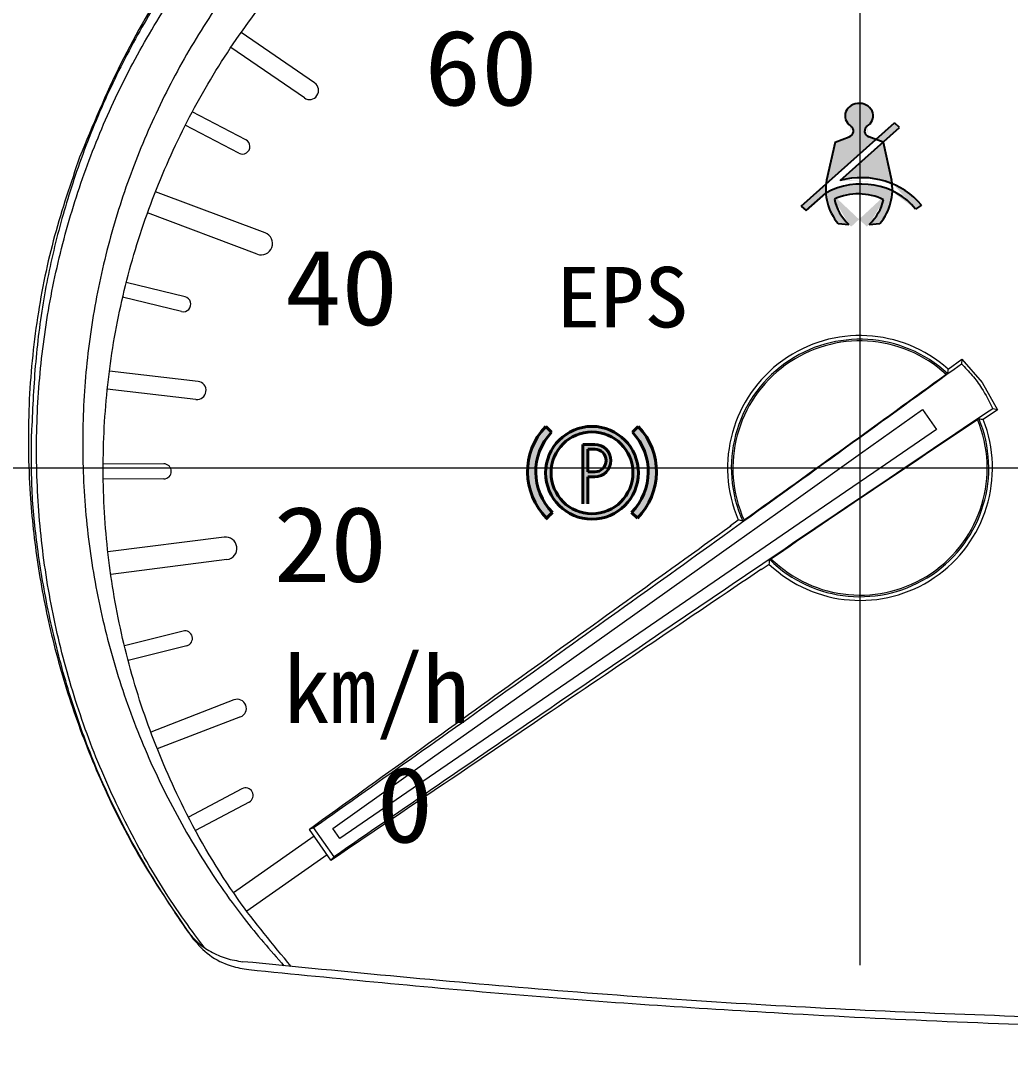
# Model space of a CAD drawing. Extents: x -871 to 2543, y 496 to 1402.
# Drawn here: x -712.9 to -647.6, y 856.4 to 924.8 of the extents above; entities that cross this region are included whole.
import ezdxf

# ---------------------------------------------------------------- set-up
doc = ezdxf.new("R2010")
doc.units = 0
doc.linetypes.add('1', pattern=[4, 4])
doc.layers.get('0').update_dxf_attribs({"linetype": 'CONTINUOUS', "lineweight": 40})
doc.layers.get('DEFPOINTS').update_dxf_attribs({"linetype": 'CONTINUOUS'})
doc.layers.add('1轮廓实线层', color=7, linetype='CONTINUOUS', lineweight=40)
doc.layers.add('5剖面线层', color=2, linetype='CONTINUOUS', lineweight=20)
doc.layers.add('1轮廓层', color=7, linetype='CONTINUOUS')
doc.layers.add('7', color=7, linetype='CONTINUOUS')
doc.styles.add('10', font='simhei.ttf', dxfattribs={"width": 1.4})
doc.styles.add('PC_TEXTSTYLE', font='txt.shx', dxfattribs={"width": 0.8, "bigfont": 'hzfs.shx'})
doc.styles.add('STYLE3', font='simhei.ttf', dxfattribs={"width": 0.8, "height": 4})
doc.styles.add('样式 2', font='DotumChe.ttf', dxfattribs={"height": 5})
doc.dimstyles.new('副本 (2) (2)TH_GBDIM', dxfattribs={"dimtxt": 3.5, "dimasz": 2.5, "dimexe": 2, "dimexo": 0, "dimgap": 1.5, "dimtad": 1, "dimtoh": 1, "dimdec": 1, "dimdsep": 46, "dimtxsty": 'PC_TEXTSTYLE', "dimcen": 2.5, "dimazin": 2, "dimtfac": 0.714286, "dimtdec": 1, "dimtmove": 0, "dimatfit": 3, "dimfxl": 1, "dimtolj": 1, "dimtzin": 0, "dimarcsym": 0})

# ---------------------------------------------------------------- blocks, each defined once
blk = doc.blocks.new('*D6')
at = {"layer": '7', "color": 0, "lineweight": -2, "ltscale": 10, "transparency": 16777216}
for p, q in [((-736.0424831772239, 884.0431467354342), (-736.0424831772239, 809.0982892849106)), ((-409.9582568073661, 884.0431467354342), (-409.9582568073661, 809.0982892849106)), ((-412.4582568073661, 811.0982892849106), (-733.5424831772239, 811.0982892849106))]:
    blk.add_line(p, q, dxfattribs=at)
at = {"layer": '7', "color": 0, "ltscale": 10, "transparency": 16777216}
for points in [[(-733.5424831772239, 811.5149559515772), (-733.5424831772239, 810.681622618244), (-736.0424831772239, 811.0982892849106)], [(-412.4582568073661, 811.5149559515772), (-412.4582568073661, 810.681622618244), (-409.9582568073661, 811.0982892849106)]]:
    blk.add_solid(points, dxfattribs=at)
at = {"layer": 'DEFPOINTS', "color": 0, "ltscale": 10, "transparency": 16777216}
for p in [(-736.0424831772239, 884.0431467354342), (-409.9582568073661, 884.0431467354342), (-736.0424831772239, 811.0982892849106)]:
    blk.add_point(p, dxfattribs=at)
at = {"layer": '7', "color": 0, "ltscale": 10, "transparency": 16777216, "insert": (-573.000369992295, 814.3482892849106), "char_height": 3.5, "attachment_point": 5, "style": 'PC_TEXTSTYLE'}
blk.add_mtext('\\A1;326.1', dxfattribs=at)
blk = doc.blocks.new('*D7')
at = {"layer": '7', "color": 0, "lineweight": -2, "ltscale": 10, "transparency": 16777216}
for p, q in [((-729.6545490885169, 915.8521153688475), (-729.6545490885169, 1025.010144483361)), ((-416.3461908960728, 915.8521153688475), (-416.3461908960728, 1025.010144483361)), ((-727.1545490885169, 1023.010144483361), (-418.8461908960728, 1023.010144483361))]:
    blk.add_line(p, q, dxfattribs=at)
at = {"layer": '7', "color": 0, "ltscale": 10, "transparency": 16777216}
for points in [[(-727.1545490885169, 1023.426811150027), (-727.1545490885169, 1022.593477816694), (-729.6545490885169, 1023.010144483361)], [(-418.8461908960728, 1023.426811150027), (-418.8461908960728, 1022.593477816694), (-416.3461908960728, 1023.010144483361)]]:
    blk.add_solid(points, dxfattribs=at)
at = {"layer": 'DEFPOINTS', "color": 0, "ltscale": 10, "transparency": 16777216}
for p in [(-416.3461908960728, 1023.010144483361), (-729.6545490885169, 915.8521153688475), (-416.3461908960728, 915.8521153688475)]:
    blk.add_point(p, dxfattribs=at)
at = {"layer": '7', "color": 0, "ltscale": 10, "transparency": 16777216, "insert": (-573.0003699922948, 1026.260144483361), "char_height": 3.5, "attachment_point": 5, "style": 'PC_TEXTSTYLE'}
blk.add_mtext('\\A1;313.3', dxfattribs=at)
blk = doc.blocks.new('*D20')
at = {"layer": '7', "color": 0, "lineweight": -2, "ltscale": 10, "transparency": 16777216}
for p, q in [((-654.1302114987759, 973.4412663340613), (-780.039240029982, 973.4412663340614)), ((-778.039240029982, 970.9412663340614), (-778.039240029982, 897.7436909067154)), ((-718.04101890537, 895.2436909067153), (-780.039240029982, 895.2436909067154))]:
    blk.add_line(p, q, dxfattribs=at)
at = {"layer": '7', "color": 0, "ltscale": 10, "transparency": 16777216}
for points in [[(-778.4559066966486, 970.9412663340614), (-777.6225733633154, 970.9412663340614), (-778.039240029982, 973.4412663340614)], [(-778.4559066966486, 897.7436909067154), (-777.6225733633154, 897.7436909067154), (-778.039240029982, 895.2436909067154)]]:
    blk.add_solid(points, dxfattribs=at)
at = {"layer": 'DEFPOINTS', "color": 0, "ltscale": 10, "transparency": 16777216}
for p in [(-654.1302114987759, 973.4412663340613), (-778.039240029982, 895.2436909067154), (-718.04101890537, 895.2436909067153)]:
    blk.add_point(p, dxfattribs=at)
at = {"layer": '7', "color": 0, "ltscale": 10, "transparency": 16777216, "insert": (-781.2892400299821, 934.3424786203882), "char_height": 3.5, "attachment_point": 5, "rotation": 90, "style": 'PC_TEXTSTYLE'}
blk.add_mtext('\\A1;78.2', dxfattribs=at)

msp = doc.modelspace()

# ---------------------------------------------------------------- hatches: boundary and pattern name
at = {"layer": '1轮廓实线层'}
h = msp.add_hatch(color=1, dxfattribs=at)
edge = h.paths.add_edge_path()
edge.add_line((-677.8838184440222, 897.6021034220428), (-678.2667691864217, 897.9850541644421))
edge.add_arc((-675.1128868364578, 894.9888562904903), 4.350192590826866, 136.4687086491134, 224.7198556000363)
edge.add_line((-678.2039408599046, 891.9278824909593), (-677.8211285872121, 892.3106947636518))
edge.add_arc((-675.1128868364578, 894.9888562904903), 3.808821674004546, 136.6775210682075, 224.680036589828, ccw=False)
h = msp.add_hatch(color=1, dxfattribs=at)
edge = h.paths.add_edge_path()
edge.add_arc((-675.2067691864215, 894.9250541644426), 3.065048314871552, 0, 360)
edge = h.paths.add_edge_path(flags=16)
edge.add_arc((-675.2067691864215, 894.9250541644426), 2.7044543954749, 0, 360)
h = msp.add_hatch(color=1, dxfattribs=at)
edge = h.paths.add_edge_path()
edge.add_line((-672.5297199288209, 897.6021034220428), (-672.1467691864214, 897.9850541644421))
edge.add_arc((-675.300651536385, 894.9888562904903), 4.350192590826866, -44.68731483626431, 43.53129135088659, ccw=False)
edge.add_line((-672.2078595514786, 891.9296385284827), (-672.5906731088442, 892.3124520858476))
edge.add_arc((-675.300651536385, 894.9888562904903), 3.808821674004546, 315.3571295415703, 403.3224789317924)
h = msp.add_hatch(color=1, dxfattribs=at)
edge = h.paths.add_edge_path()
edge.add_arc((-675.0260118963013, 895.7316887009681), 1.070204256222439, 270.0000000000014, 450.0000000000014)
edge.add_line((-675.0260118963013, 896.8018929571906), (-675.804342264463, 896.8018929571906))
edge.add_line((-675.804342264463, 896.8018929571906), (-675.804342264463, 892.8778106843749))
edge.add_line((-675.804342264463, 892.8778106843749), (-675.4800379443957, 892.8778106843749))
edge.add_line((-675.4800379443957, 892.8778106843749), (-675.4800379443957, 894.6614844447456))
edge.add_line((-675.4800379443957, 894.6614844447456), (-675.0260118963013, 894.6614844447456))
edge = h.paths.add_edge_path(flags=16)
edge.add_line((-675.0260118963013, 896.4775886371226), (-675.4800379443957, 896.4775886371226))
edge.add_line((-675.4800379443957, 896.4775886371226), (-675.4800379443957, 894.9857887648125))
edge.add_line((-675.4800379443957, 894.9857887648129), (-675.0260118963013, 894.9857887648129))
edge.add_arc((-675.0260118963013, 895.7316887009681), 0.7458999361550329, 270.000000000002, 450.000000000002)
at = {"layer": '1轮廓层'}
h = msp.add_hatch(color=1, dxfattribs=at)
edge = h.paths.add_edge_path()
edge.add_ellipse((-657.5579018636602, 918.5069610128792), major_axis=(-0.931338226818594, 9.825573107353227e-13), ratio=0.8888888888886781, start_angle=122.0689974536842, end_angle=255.0965832346325)
edge.add_line((-657.318370592656, 919.3069687476288), (-657.7974331346643, 919.3069687476288))
edge.add_ellipse((-657.5579018636593, 918.5069610128792), major_axis=(-0.931338226818534, 5.2015557712864e-13), ratio=0.8888888888886357, start_angle=-75.09658323449148, end_angle=52.80195344800924)
edge.add_ellipse((-658.408556934017, 917.5107156684346), major_axis=(0.4756987019504359, 8.9637416643036e-13), ratio=0.8888888888902183, start_angle=293.4039310502151, end_angle=412.80195344798375, ccw=False)
edge.add_line((-658.2196042451153, 917.1226608051686), (-659.151089223031, 916.7642915397366))
edge.add_line((-659.151089223031, 916.7642915397366), (-659.7133066014387, 914.2641975720514))
edge.add_ellipse((-655.4607509250766, 913.6433054208389), major_axis=(4.309540249004896, 6.652662174298196e-10), ratio=0.8888888890218665, start_angle=170.6721721039432, end_angle=174.675686144191)
edge.add_line((-659.7516972767737, 913.9987682582757), (-656.4530466661702, 916.9463768880964))
edge.add_line((-656.4530466661702, 916.9463768880962), (-656.9112495212696, 917.1226608051686))
edge.add_ellipse((-656.722296832367, 917.5107156684346), major_axis=(0.475698701951567, 2.429696869604734e-13), ratio=0.8888888888882923, start_angle=135.8149892443824, end_angle=246.5960689496026, ccw=False)
edge = h.paths.add_edge_path()
edge.add_ellipse((-659.6701028413074, 913.6433054208339), major_axis=(4.309540248988186, 5.218990662266477e-10), ratio=0.8888888887941534, start_angle=5.783702854934273, end_angle=9.327827880823527)
edge.add_line((-655.4175471649471, 914.2641975720514), (-655.9797645433548, 916.7642915397366))
edge.add_line((-655.9797645433548, 916.7642915397366), (-655.9916332643027, 916.7688577806409))
edge.add_line((-655.9916332643027, 916.7688577806409), (-658.8192255318784, 914.2421775245591))
edge.add_ellipse((-657.4167659527895, 910.1054245659691), major_axis=(-4.860574605974344, 2.264594258784748e-12), ratio=0.888888888888822, start_angle=245.2585876277787, end_angle=286.7704374072983, ccw=False)
edge = h.paths.add_edge_path()
edge.add_ellipse((-659.6701028413074, 913.6433054208394), major_axis=(3.800694680424927, 1.542081406719249e-12), ratio=0.8888888888892853, start_angle=316.8735678628165, end_angle=348.50668542497635, ccw=False)
edge.add_line((-656.8961772851101, 911.3337987876205), (-656.1838794224816, 911.3913473164121))
edge.add_ellipse((-659.6701028413074, 913.6433054208399), major_axis=(-4.309540248995298, 2.891713205989628e-11), ratio=0.8888888888875196, start_angle=143.9939412564923, end_angle=178.5990569553017)
edge.add_ellipse((-657.4167659527895, 910.1054245659691), major_axis=(-4.385931126658715, 6.274423416515382e-13), ratio=0.8888888888890287, start_angle=242.0614536388994, end_angle=302.3185165571419)
edge.add_ellipse((-655.4607509250775, 913.6433054208389), major_axis=(4.309540248994785, 1.212527253717706e-11), ratio=0.8888888888885023, start_angle=183.6401662475272, end_angle=216.0060587436968)
edge.add_line((-658.9469743439033, 911.3913473164123), (-658.2346764812748, 911.3337987876207))
edge.add_ellipse((-655.4607509250775, 913.6433054208399), major_axis=(-3.800694680425276, 5.518650110856242e-12), ratio=0.8888888888896072, start_angle=370.7418611591143, end_angle=403.12643213724243, ccw=False)
edge.add_ellipse((-657.616156056398, 910.280139499888), major_axis=(3.456723645529718, 1.18760661189869e-12), ratio=0.8888888888893157, start_angle=61.10070856729487, end_angle=117.17444030202759, ccw=False)
edge = h.paths.add_edge_path()
edge.add_line((-661.3826097032445, 912.5414173259603), (-661.0508355132035, 912.2480551952008))
edge.add_line((-661.0508355132035, 912.248055195201), (-659.7615965255693, 913.400093532829))
edge.add_ellipse((-655.4607509250775, 913.6433054208389), major_axis=(-4.30954024899543, 2.810184460187597e-11), ratio=0.8888888888863521, start_angle=354.6756861537359, end_angle=363.64016624813723, ccw=False)
edge.add_line((-659.7516972767746, 913.9987682582753), (-661.3826097032445, 912.5414173259603))
edge = h.paths.add_edge_path()
edge.add_ellipse((-659.6701028413074, 913.6433054208376), major_axis=(-4.309540248995151, 3.008169172704522e-11), ratio=0.8888888889102204, start_angle=178.5990569553958, end_angle=185.7837028623718, ccw=False)
edge.add_ellipse((-657.4167659527895, 910.1054245659691), major_axis=(4.38593112665251, 4.593295766831668e-11), ratio=0.8888888888895177, start_angle=395.2296497793878, end_angle=422.0614536383158, ccw=False)
edge.add_line((-653.8341334929185, 912.3543550012939), (-653.4464226313587, 912.5977332340415))
edge.add_ellipse((-657.4167659527895, 910.1054245659695), major_axis=(4.860574605968803, 3.044742470274199e-11), ratio=0.8888888888893484, start_angle=35.2296497796418, end_angle=65.25858762740583)
h.paths.add_polyline_path([(-654.895959964085, 917.747929666825), (-655.2277341541233, 918.0412917975839), (-656.4530466661702, 916.9463768880967), (-655.9916332643018, 916.7688577806409)])

# ---------------------------------------------------------------- linework, layer by layer
at = {"color": 7, "linetype": 'Continuous', "lineweight": 15}
for p, q in [((-651.6863611212771, 901.7827880179354), (-650.7736947392964, 902.4391306497996)), ((-650.7736947392964, 902.4391306497996), (-650.7974870838266, 902.1283098883596)), ((-653.366324288141, 899.1049947109918), (-652.4505173722973, 897.793009062626)), ((-648.4269496415877, 899.0771691912562), (-649.3577100860846, 898.4467492078597)), ((-648.4269496415877, 899.0771691912562), (-648.7269152208655, 899.1619960889379)), ((-666.0660578204211, 891.4416267070474), (-665.5497461282164, 891.8129367674164)), ((-663.495955157498, 888.8706642647517), (-664.0225089614942, 888.5140193362045)), ((-692.460306068815, 869.3286333984529), (-693.8796273421315, 871.3619615515368)), ((-692.2502422457117, 869.5518310003654), (-693.5976886068975, 871.4821889296281)), ((-691.875021898305, 870.761388594156), (-692.3329252694969, 871.4173823456144))]:
    msp.add_line(p, q, dxfattribs=at)
at = {"color": 7, "linetype": 'Continuous', "lineweight": 15, "flags": 128}
for points in [[(-650.7736947392964, 902.4391306497996), (-649.4234606733719, 900.8816024757025), (-648.4269496415877, 899.0771691912562)], [(-665.6592686478757, 890.3702732845959), (-661.5641772201275, 893.2800339858059), (-657.4649827301055, 896.1926997417577), (-653.366324288141, 899.1049947109918)], [(-652.4505173722973, 897.793009062626), (-656.597348672804, 894.9497147568372), (-660.7447079093256, 892.1060563886958), (-664.8879254719857, 889.2652358575351)], [(-692.3329252694969, 871.4173823456144), (-685.7330022593701, 876.1069393211824), (-679.0795495264117, 880.8345323447638), (-672.3843505764046, 885.5917862053245), (-665.6592686478757, 890.3702732845959)], [(-664.8879254719857, 889.2652358575351), (-671.692035877923, 884.5999627145429), (-678.4659060873028, 879.9554216852555), (-685.1975496086316, 875.33983804082), (-691.875021898305, 870.761388594156)]]:
    msp.add_lwpolyline(points, dxfattribs=at)
at = {"color": 7, "linetype": 'Continuous', "lineweight": 15}
for centre, radius, start, end in [((-657.5003698738706, 895.2436887380204), 8.750000981018621, 48.35923667809432, 203.0843523241458), ((-657.5003692711439, 895.2436909067146), 8.50343855571598, 47.23488970357543, 204.4165361126769), ((-657.5003692711439, 895.2436909067146), 8.397404318877584, 47.35739201549843, 204.2973087151674), ((-657.500369484273, 895.243689257361), 8.749999721222789, 226.7478900094556, 21.47307812581099), ((-657.5003692711439, 895.2436909067146), 8.50343855571598, 225.4157430375501, 22.59738944663828), ((-657.5003692711439, 895.2436909067146), 8.39740431887755, 225.5349704350358, 22.47488713469341)]:
    msp.add_arc(centre, radius, start, end, dxfattribs=at)
for points, knots in [([(-573.000369992295, 978.2997526884124), (-575.7757771308927, 978.2688305190034), (-581.329835595671, 978.2069500351035), (-589.6222246049572, 977.7251587023977), (-599.3530958241865, 976.8391447362762), (-610.4308359981603, 975.3391284384841), (-622.246117883868, 973.1497386336932), (-633.2990019616514, 970.5496785991902), (-643.6337201833476, 967.5425528813903), (-653.6290010698726, 963.9823787997282), (-663.0768722427986, 959.9016015667842), (-671.8637050546795, 955.3397182535978), (-679.1228549815705, 950.8549858987064), (-685.1411524650171, 946.5570372045522), (-690.0421529541272, 942.5764597903924), (-694.7336570489019, 938.1706202018497), (-699.0965889240222, 933.2884846171598), (-703.0517439495877, 927.8447629407988), (-706.4735345161655, 922.0352139299314), (-708.193250492157, 917.8622529442839), (-709.0530529880912, 915.7759071052119)], [0, 0, 0, 0, 0.04713882072838785, 0.09433274226514052, 0.1414843047109799, 0.2145668108878993, 0.2876636122850687, 0.3523532110324962, 0.4170382476491193, 0.4831805933211104, 0.5493210953289012, 0.6126363893950918, 0.6759521071364133, 0.7192466100095866, 0.7625703604305298, 0.8058448680273667, 0.8537182162213413, 0.9015892137622404, 0.9507977824156225, 1, 1, 1, 1]), ([(-700.7925694982289, 863.5395726145055), (-700.7758609120485, 863.5112678016976), (-702.9527884837407, 866.3463077013666), (-705.6625311763587, 870.9707229203536), (-707.9262185890343, 875.7952715649726), (-709.6911309351308, 880.7951809671395), (-710.9578393303161, 885.9085270090409), (-711.7224459416238, 891.1039260275306), (-711.9837146135897, 896.3247332072788), (-711.7455149248856, 901.5153209656237), (-711.0192780459734, 906.6340828153725), (-709.8175129737315, 911.6422570013888), (-708.1527502914669, 916.5008675313775), (-706.0463151956465, 921.1644437001466), (-703.5154600727014, 925.6061542718919), (-700.574624943612, 929.7972931705813), (-697.2445066328025, 933.7025078067013), (-693.5482326617782, 937.2903327310687), (-689.5085705188726, 940.528452005203), (-685.1496106141133, 943.3858040917048), (-680.5054899124311, 945.8294132372721), (-675.6113500245069, 947.8275546668783), (-670.5165021663422, 949.3486036247264), (-665.272397784398, 950.369838960145), (-659.9314731263728, 950.8736705031852), (-654.5698484523575, 950.8481445815892), (-649.2486235663794, 950.2978017672731), (-644.0266512349476, 949.234179616032), (-638.9598939211664, 947.6731823677183), (-634.1026402599325, 945.6434068022745), (-629.5051926358062, 943.1796981041634), (-625.1848739428815, 940.3025991444624), (-621.1767543327321, 937.0451315134073), (-617.5143779417797, 933.442576383095), (-614.2178668119204, 929.5251897639228), (-611.3065623286677, 925.322574992816), (-608.8014823979081, 920.8629307993097), (-606.7245225146034, 916.1850316092582), (-605.0909229870983, 911.3202345611949), (-603.9179623077241, 906.2989901646588), (-603.2236756475077, 901.1676224899902), (-603.0191071664324, 895.9684277352355), (-603.3142454038043, 890.7441952021468), (-604.1151945968165, 885.5482351566097), (-605.419271309361, 880.431515303675), (-607.2208413500805, 875.4458205721598), (-609.5065430679251, 870.6405558636063), (-612.2639203756876, 866.077467942293), (-615.3051348646825, 861.9459841048974), (-617.5924712282142, 859.498690669916), (-618.6716434344178, 858.3591401805877)], [0, 0, 0, 0, 0.02089593881333014, 0.04181450376912983, 0.06274875528093463, 0.08352530359746643, 0.1043137962526594, 0.1251087896988816, 0.1459777987512459, 0.1667974541392705, 0.1875432557115391, 0.2084145304686775, 0.2292793542911714, 0.2500840096869404, 0.2708922583616688, 0.2917735060857239, 0.3126537310509997, 0.333489201100092, 0.3543758192288767, 0.3752509850086726, 0.3961088402657517, 0.416980785605362, 0.4378593343111487, 0.4586593941820672, 0.4794925684919535, 0.5004075787534191, 0.5211004795730355, 0.5418821519620272, 0.5627874711149101, 0.5835056667961754, 0.6042695201817049, 0.6250490921553135, 0.6459018215497088, 0.6667428664961468, 0.6875003281040466, 0.7083604224970691, 0.7292257135434215, 0.7500269314806896, 0.7708425474629028, 0.7917030643299633, 0.8125654466915804, 0.8333555687968336, 0.8542020633250261, 0.8750892134261551, 0.8958578493738539, 0.9166861105353956, 0.937569150536549, 0.9583498726488099, 0.979164129910242, 0.9974996747751157, 0.9974996747751157, 0.9974996747751157, 0.9974996747751157]), ([(-623.390724330588, 858.435820784239), (-622.3093878754983, 859.4253562516703), (-619.9737597990149, 861.5997904612491), (-616.7920802790866, 865.376327586421), (-613.8221214939733, 869.6363909011743), (-611.3149268715113, 874.1752872524489), (-609.2782383412932, 878.919840758645), (-607.7324164405063, 883.8314877229693), (-606.6879809354148, 888.8502800025722), (-606.1478917072318, 893.9169858808186), (-606.1088393117634, 898.9886707092164), (-606.5647203616804, 904.0157666077675), (-607.502730110006, 908.9474641325128), (-608.9077571065536, 913.7448563882781), (-610.765710492424, 918.3744780960124), (-613.0570894834191, 922.7940501757321), (-615.7591226832503, 926.9656455014774), (-618.860632913394, 930.8714601734018), (-622.3394248482348, 934.471887060505), (-626.1665869873555, 937.7273033109432), (-630.3163045035055, 940.6114095522007), (-634.7734660410911, 943.0953338738273), (-639.4918213927849, 945.1380155232246), (-644.4176602146117, 946.7062000537865), (-649.5186776564328, 947.7786777320975), (-654.7481142217587, 948.3307907124549), (-660.0345444074117, 948.3423039042091), (-665.2734763966334, 947.8114416492117), (-670.393445600894, 946.7562792765298), (-675.3461735916721, 945.1997653823269), (-680.0837337450814, 943.1663261167585), (-684.5606290145668, 940.6884307271432), (-688.7385265702503, 937.8028301864701), (-692.5867112358237, 934.5419192681909), (-696.0777987258218, 930.9419359809986), (-699.1886556785912, 927.040445901051), (-701.9052384337153, 922.8608633383551), (-704.2046236653796, 918.440228572058), (-706.066674909159, 913.8196108339707), (-707.4784335656173, 909.028589290645), (-708.4247870935787, 904.096558358222), (-708.8879458962153, 899.0745324800491), (-708.8576986933167, 894.0162416446058), (-708.3288559257867, 888.949917362459), (-707.2939871823321, 883.9294763025655), (-705.7569759374014, 879.0181913075094), (-703.7342694417944, 874.2669401107946), (-701.2249874708882, 869.72767067774), (-698.4932725373583, 865.7265744637227), (-696.4618973263061, 863.3809645245685), (-695.5568316329186, 862.3581228538044)], [0.003209717309324735, 0.003209717309324735, 0.003209717309324735, 0.003209717309324735, 0.02074833089735095, 0.04141253697033722, 0.06228553979362854, 0.08306913759663426, 0.1037669129284561, 0.1245998865388768, 0.1454650790926186, 0.1661904823240977, 0.1869807011468559, 0.2079052135483244, 0.2286789530116665, 0.2494481862605797, 0.2703779490210894, 0.2912205562498965, 0.3119715848972199, 0.3328064379375968, 0.3537588815257877, 0.3745259807170821, 0.395259445263743, 0.4161622248540186, 0.4370578870730916, 0.4577748070701244, 0.4785551664289786, 0.4995878608729893, 0.5205954035423827, 0.5416160380996357, 0.5624877310751809, 0.5832919101772961, 0.6042594157625275, 0.6251563401078952, 0.6459856324130835, 0.6669449135448565, 0.6878434385782642, 0.7086388197997084, 0.7295101015755726, 0.7504541463729588, 0.7712203472208293, 0.7919693989542309, 0.8128790325565818, 0.8337149372907424, 0.8544092036448246, 0.87516113101486, 0.8960843610308951, 0.9168319903418971, 0.9375323711312473, 0.9583991783354964, 0.979238364733806, 0.9956033958439955, 0.9956033958439955, 0.9956033958439955, 0.9956033958439955]), ([(-695.0691877697652, 862.310620557209), (-696.2888838764111, 863.7499101838082), (-698.9800850027445, 867.0099315645732), (-702.0714474439314, 872.2987770664176), (-704.5017944743986, 877.8872700504435), (-706.1471986716631, 883.2682500896703), (-707.1913751510942, 888.7998812127084), (-707.593872828133, 894.419056975923), (-707.3705105394956, 900.0507417058225), (-706.522612920654, 905.6205782090055), (-705.0403138855179, 911.0528552336348), (-702.9671440676482, 916.2841376553001), (-700.3260980780485, 921.2566768218903), (-697.1290893041839, 925.8945220950902), (-693.4352203066665, 930.1494874475147), (-689.2935647402167, 933.9670657037764), (-684.7437726186363, 937.2831740859967), (-679.8582447271988, 940.073194960592), (-674.8780656463614, 942.2280502979997), (-669.8901013037525, 943.7581288537126), (-664.973966423921, 944.7824529664631), (-661.6407414649009, 945.0462437968017), (-659.9762276077658, 945.1779731273696)], [0.01091927085347984, 0.01091927085347984, 0.01091927085347984, 0.01091927085347984, 0.06084112336436807, 0.1228650066670368, 0.1723997610715781, 0.2220924142597562, 0.2716281262054506, 0.3212568649122891, 0.3710437693251881, 0.4206713605388768, 0.470220940427297, 0.5199281428159541, 0.569477766511217, 0.6190921701673224, 0.668865746539056, 0.7184812880350872, 0.7680251481177162, 0.817726084588611, 0.8672690884406022, 0.9114749111160488, 0.9557931915898158, 1, 1, 1, 1]), ([(-659.9762276077658, 945.1779731273696), (-657.628307615179, 945.1978765429831), (-652.9325460625773, 945.2376827093344), (-646.432879084239, 944.1328775083491), (-640.5847320764719, 942.4005076149842), (-635.4030885649663, 940.2007048102782), (-630.4944448279277, 937.4437017968044), (-625.9322525301479, 934.1408594676964), (-621.7632358006811, 930.3527491500663), (-618.0392682204422, 926.1244566652717), (-614.8278301929788, 921.4941195286256), (-612.1514089890059, 916.5355860096092), (-610.0397909254398, 911.3115136391912), (-608.5413255024953, 905.8804622115795), (-607.6559868319302, 900.3181179275334), (-607.3947510856103, 894.6951842017604), (-607.7814009610395, 889.0838103061142), (-608.7847345899838, 883.5543939915913), (-610.3944775557745, 878.1615716844753), (-612.6152247276473, 872.9823983623719), (-615.3988071971323, 868.0741876134925), (-618.4191469439522, 863.9274514890726), (-621.2268489145179, 860.7452470003909), (-622.9411308268386, 859.119904774137), (-623.6723309630559, 858.4405467425386)], [0, 0, 0, 0, 0.0569851111973923, 0.1139683187997472, 0.1594279715678903, 0.2050330525512628, 0.2504941655195616, 0.2959968787687803, 0.3416439333289881, 0.3871452203442941, 0.4326596276475913, 0.4783206104080403, 0.5238375962444631, 0.5693336420061221, 0.6149750545833441, 0.6604704930056496, 0.7058658347985467, 0.7514051493447249, 0.7968011892827638, 0.8423751279658481, 0.8880946282770698, 0.9336671877868921, 0.9668334234576016, 0.9910846935663158, 0.9910846935663158, 0.9910846935663158, 0.9910846935663158]), ([(-700.1424268150718, 931.3219235003039), (-701.095672654968, 930.0908024649716), (-703.0021862294004, 927.6285321172868), (-705.4422615185056, 923.5938994146322), (-707.559478841478, 919.331102483201), (-709.259341162862, 914.9992216829014), (-710.5611583901909, 910.6899975175684), (-711.4904776891765, 906.4003347737826), (-712.0415676371597, 901.9916261708772), (-712.1716535124433, 898.9946621524325), (-712.2367158794791, 897.4957325220153)], [0, 0, 0, 0, 0.1281333127776546, 0.2562695685870869, 0.3881970323383196, 0.5201290278114531, 0.6386294687919385, 0.7571145364003841, 0.8785209912609989, 1, 1, 1, 1]), ([(-709.0530529880912, 915.7759071052119), (-709.6393553549692, 914.0624994935565), (-710.8118281959182, 910.6360697132393), (-711.9381044059976, 905.1611670317238), (-712.5009039339604, 899.4492446065885), (-712.4332811334014, 893.9749451635159), (-711.8802928357686, 888.8816337834403), (-710.965542973745, 884.1775895869403), (-709.6099983384304, 879.4362406591761), (-707.6693533640764, 874.4431380560893), (-705.0833680966789, 869.2643240088807), (-702.7316408160716, 865.8379090312728), (-701.5486493969352, 864.1143165253147)], [0, 0, 0, 0, 0.1086359021162325, 0.2172473658285249, 0.3292952415028253, 0.4413353137278919, 0.5276676187426381, 0.6139930252989471, 0.7026774170619284, 0.7913505198335766, 0.8950428705404667, 1, 1, 1, 1]), ([(-666.1348705988798, 891.0516176526544), (-663.5810293483801, 892.8902303740083), (-658.4631230945752, 896.5748163063176), (-653.3560997582811, 900.274681690179), (-650.7974870838266, 902.1283098883596)], [0, 0, 0, 0, 0.499001178187082, 1, 1, 1, 1]), ([(-650.7974870838266, 902.1283098883596), (-650.5565521897661, 901.8780217242836), (-650.0746814589111, 901.3774444168), (-649.3500603277421, 900.3991455228627), (-648.9602416199584, 899.6252262730022), (-648.7269152208655, 899.1619960889379)], [0, 0, 0, 0, 0.2864519789093005, 0.572905078652048, 1, 1, 1, 1]), ([(-651.8117699014413, 901.4207668672261), (-654.0166587375413, 899.8199223151946), (-658.4552868278031, 896.5972865612048), (-662.9114111652616, 893.3982916026073), (-665.1539554045153, 891.7883976291605)], [0, 0, 0, 0, 0.496750074857049, 1, 1, 1, 1]), ([(-651.7265838719309, 901.4864348199835), (-651.7277190647592, 901.4851377478594), (-651.729989197886, 901.4825438921519), (-651.74672158725, 901.4692118703033), (-651.7712808690121, 901.4505241898232), (-651.7947512350615, 901.4331728551874), (-651.8086625455494, 901.4230320164995), (-651.8117699014413, 901.4207668672261)], [0, 0, 0, 0, 0.2312834137015525, 0.4625153771927107, 0.6951604664608786, 0.9319082899210949, 1, 1, 1, 1]), ([(-651.6863611212771, 901.7827880179354), (-651.6929907478745, 901.7328377830377), (-651.7060676332794, 901.6343113444686), (-651.719809003906, 901.5352665748874), (-651.7265838719309, 901.4864348199835)], [0, 0, 0, 0, 0.5069729061870176, 1, 1, 1, 1]), ([(-648.7269152208655, 899.1619960889379), (-651.3385566410718, 897.4063743393417), (-656.5722928670637, 893.8881037686165), (-661.7955073427052, 890.3543166357479), (-664.4123307657251, 888.5838940378662)], [0, 0, 0, 0, 0.4990013457759387, 0.9999999999999999, 0.9999999999999999, 0.9999999999999999, 0.9999999999999999]), ([(-663.3825305317241, 889.2506470317555), (-661.1278559475038, 890.7805653519499), (-656.588997237711, 893.8604258078599), (-652.0333872227286, 896.9160778703672), (-649.7407729899762, 898.4538371135432)], [0, 0, 0, 0, 0.4967492333162057, 1, 1, 1, 1]), ([(-649.7407729899762, 898.4538371135432), (-649.7294503073078, 898.4613728215568), (-649.706798179634, 898.4764487381965), (-649.6781080704825, 898.494912652073), (-649.6579416009295, 898.5073290627806), (-649.6507998436084, 898.511109905827), (-649.6499035191414, 898.511156936238), (-649.649759493811, 898.5111644932899)], [0, 0, 0, 0, 0.2415969033990617, 0.4833380976716987, 0.7215991275474248, 0.9552653317071058, 1, 1, 1, 1]), ([(-649.649759493811, 898.5111644932899), (-649.6015853935778, 898.5006879338121), (-649.5038745377631, 898.4794384742972), (-649.4068824471765, 898.4577464674167), (-649.3577100860846, 898.4467492078597)], [0, 0, 0, 0, 0.4930271036048565, 1, 1, 1, 1]), ([(-701.8705390915852, 864.5713757382478), (-702.4518562957726, 865.4235968718722), (-704.1940704495637, 868.0370647846248), (-706.5035804707713, 872.0503424430651), (-708.5277721453463, 876.694991828409), (-709.962434932836, 880.9315259688015), (-711.0728992474867, 885.2908468087248), (-711.8194224740166, 889.5369222764384), (-712.2592132997768, 893.6150619249638), (-712.2410872255318, 896.1990373098965), (-712.2319922113807, 897.4955835104033)], [0.07828700476921789, 0.07828700476921789, 0.07828700476921789, 0.07828700476921789, 0.1587105211822202, 0.3232371487317611, 0.4392447654065383, 0.5552753716415396, 0.6745008802924349, 0.7937300334257213, 0.8965011265200291, 1, 1, 1, 1]), ([(-665.2432947368229, 891.7286481532919), (-665.2938807320866, 891.7422916626074), (-665.3964835561874, 891.7699645902449), (-665.4981858457757, 891.7984801550633), (-665.5497461282164, 891.8129367674164)], [0, 0, 0, 0, 0.4930273187618082, 0.9999999999999999, 0.9999999999999999, 0.9999999999999999, 0.9999999999999999]), ([(-665.1539554045153, 891.7883976291605), (-665.1650280296185, 891.7805219327179), (-665.1871800250588, 891.7647657421085), (-665.215302834629, 891.7455021842652), (-665.2351246789099, 891.7325831230867), (-665.242217682222, 891.7286647198171), (-665.2431438437266, 891.7286504742274), (-665.2432947368229, 891.7286481532919)], [0, 0, 0, 0, 0.2414228638520913, 0.4829927979295731, 0.7210431076264381, 0.9545514804988748, 1, 1, 1, 1]), ([(-666.0371744518482, 891.4002487905555), (-670.6483587903949, 888.0815667524948), (-679.9291760087071, 881.4021371006661), (-689.2099940488586, 874.7227085907516), (-693.8796273421315, 871.3619615515368)], [0, 0, 0, 0, 0.4968511102070122, 1, 1, 1, 1]), ([(-693.5976886068975, 871.4821889296281), (-691.3346938371292, 873.0804448216777), (-686.8044239572841, 876.2799796260731), (-679.947820109503, 881.157533182495), (-673.0555143714114, 886.0811320912258), (-668.4432044199311, 889.3937458844189), (-666.1348705988798, 891.0516176526544)], [0, 0, 0, 0, 0.2496330057475788, 0.4997381797172277, 0.7496327672495099, 1, 1, 1, 1]), ([(-663.495955157498, 888.8706642647517), (-663.4917474226072, 888.9240465421055), (-663.4834476955391, 889.0293427035376), (-663.4740538847582, 889.1351940770601), (-663.4694224794218, 889.1873816958664)], [0, 0, 0, 0, 0.506972681889053, 1, 1, 1, 1]), ([(-663.4694224794218, 889.1873816958664), (-663.4682858308893, 889.1886788356846), (-663.46601270155, 889.191272923912), (-663.4489848370235, 889.2041678402952), (-663.4239307278663, 889.2221220812639), (-663.3999637737556, 889.2387613210274), (-663.3857305723345, 889.2484652943056), (-663.3825305317241, 889.2506470317555)], [0, 0, 0, 0, 0.231230655939321, 0.4624271910144876, 0.6949066696346636, 0.9314060822836129, 0.9999999999999999, 0.9999999999999999, 0.9999999999999999, 0.9999999999999999]), ([(-692.4603060688148, 869.3286333984529), (-687.7553053213408, 872.5129136596913), (-678.2856675713972, 878.921835185243), (-668.8160294961913, 885.3307562301961), (-664.0513923300668, 888.5553972526964)], [0, 0, 0, 0, 0.4968511860448219, 0.9999999999999999, 0.9999999999999999, 0.9999999999999999, 0.9999999999999999]), ([(-664.4123307657251, 888.5838940378662), (-666.7575009999193, 886.9933499878916), (-671.4522703446742, 883.8092581303254), (-678.4435277869256, 879.0417013401088), (-685.3929253604128, 874.2824140363241), (-689.9630278006728, 871.1296868927329), (-692.2502422457117, 869.5518310003654)], [0, 0, 0, 0, 0.2496328635272678, 0.4997371610994722, 0.7496317847561703, 1, 1, 1, 1]), ([(-700.5977317953498, 848.1506732016846), (-701.5253711297241, 848.2106276965183), (-704.470214309905, 848.4009566085094), (-709.4186204544421, 849.4295594461366), (-714.270307726151, 851.27533055397), (-717.9959994400958, 853.2780480223901), (-720.7406193770744, 855.0769728966638), (-723.3228594726068, 857.1215874685695), (-725.781411159642, 859.4519428403673), (-728.0462470254665, 862.0380189130301), (-730.1093673300072, 864.8952835952614), (-731.8882792012307, 867.9342182075657), (-733.3496098588405, 871.0827672260045), (-734.4831447646206, 874.2672567178352), (-735.3096292423947, 877.4852033074169), (-735.8624635627846, 880.7550045491682), (-735.9824752052064, 882.9470731496917), (-736.0424831772239, 884.0431467354342)], [0, 0, 0, 0, 0.04750855059892414, 0.1508185628263391, 0.2574001337843214, 0.3138863690559129, 0.3703742174774316, 0.4288603561376121, 0.4873492380898488, 0.5504300502487286, 0.613515857193394, 0.6789605830340478, 0.7444113659345793, 0.8074076113566542, 0.8704088137595911, 0.9352020843922348, 0.9999999999999999, 0.9999999999999999, 0.9999999999999999, 0.9999999999999999]), ([(-701.9502654934317, 864.6686024688229), (-701.7330224940945, 864.4032806852272), (-701.295846722852, 863.8693520627871), (-700.4015497518842, 863.2617451710846), (-699.3891136467291, 862.8045962662436), (-698.6453798428008, 862.6838535431036), (-698.2728973293692, 862.6233822390482)], [0, 0, 0, 0, 0.2445022852629782, 0.4920318512287108, 0.7455954646700602, 1, 1, 1, 1]), ([(-701.5486493969352, 864.1143183879599), (-701.2169869572526, 863.7445295353091), (-700.5346931579238, 862.9838023288573), (-699.2025068037256, 862.3264553928404), (-698.273121455999, 862.167715027467), (-697.8859439754874, 862.1015845522329)], [0, 0, 0, 0, 0.3556049113109409, 0.7315480951974266, 1, 1, 1, 1]), ([(-635.4498625064284, 858.6470846742436), (-642.4697346059306, 858.8509515163951), (-656.4893680669898, 859.2581011569177), (-677.4440486826993, 860.5871368263693), (-691.3402715628524, 861.9456430296298), (-698.2728973293692, 862.6233822390482)], [0, 0, 0, 0, 0.3344665646167156, 0.6679749394919238, 1, 1, 1, 1]), ([(-697.8859439754874, 862.1015845522329), (-692.0145171396091, 861.5216273801659), (-680.2757532714932, 860.3621170112528), (-661.2715260122377, 859.0711571289298), (-646.3262171540214, 858.4165380880161), (-637.270583984056, 858.2106353107013), (-635.459630217591, 858.1694586858198)], [0, 0, 0, 0, 0.2830241072486246, 0.5658510711015257, 0.9131785019071736, 1, 1, 1, 1])]:
    msp.add_open_spline(points, degree=3, knots=knots, dxfattribs=at)
for points in [[(-666.0371744518482, 891.4002487905555), (-666.0660578204211, 891.4416267070474)], [(-664.0225089614942, 888.5140193362045), (-664.0513923300668, 888.5553972526964)], [(-693.5976886068975, 871.4821889296281), (-693.8796273421315, 871.3619615515368)], [(-692.4603060688148, 869.3286333984529), (-692.2502422457117, 869.5518310003654)]]:
    msp.add_open_spline(points, degree=1, dxfattribs=at)
at = {"layer": '1轮廓实线层', "color": 1, "linetype": '1'}
for p, q in [((-677.8838184440222, 897.6021034220428), (-678.2667691864217, 897.9850541644421)), ((-677.8838184440222, 897.6021034220428), (-678.2667691864217, 897.9850541644421)), ((-672.5297199288209, 897.6021034220428), (-672.1467691864211, 897.9850541644421)), ((-672.5297199288209, 897.6021034220428), (-672.1467691864211, 897.9850541644421)), ((-675.0260118963013, 896.8018929571908), (-675.804342264463, 896.8018929571908)), ((-675.0260118963013, 896.4775886371228), (-675.4800379443957, 896.4775886371228)), ((-675.0260118963013, 894.9857887648132), (-675.4800379443957, 894.9857887648132)), ((-675.0260118963013, 894.6614844447458), (-675.4800379443957, 894.6614844447458)), ((-677.8838184440222, 892.2480049068415), (-678.2667691864217, 891.8650541644422)), ((-677.8211285872121, 892.3106947636518), (-678.2039408599046, 891.9278824909593)), ((-672.5908102938777, 892.312589270882), (-672.2078595514786, 891.9296385284827)), ((-672.5906731088442, 892.3124520858476), (-672.2078595514786, 891.9296385284827))]:
    msp.add_line(p, q, dxfattribs=at)
at = {"layer": '1轮廓实线层', "color": 1, "linetype": 'Continuous'}
for p, q in [((-675.804342264463, 896.8018929571908), (-675.804342264463, 892.8778106843749)), ((-675.4800379443957, 896.4775886371228), (-675.4800379443957, 894.9857887648132)), ((-675.4800379443957, 894.6614844447458), (-675.4800379443957, 892.8778106843749))]:
    msp.add_line(p, q, dxfattribs=at)
at = {"layer": '1轮廓实线层', "color": 1, "linetype": '1'}
for radius in [3.065048314871552, 3.065048314871552, 2.7044543954749, 2.7044543954749]:
    msp.add_circle((-675.2067691864215, 894.9250541644426), radius, dxfattribs=at)
at = {"layer": '1轮廓实线层', "color": 1, "linetype": 'Continuous'}
for centre, radius, start, end in [((-675.1128868364578, 894.9888562904903), 4.350192590826866, 136.4687086491199, 224.719855600034), ((-675.1128868364578, 894.9888562904903), 4.350192590826866, 136.6775210682103, 224.6873148362637), ((-675.300651536385, 894.9888562904903), 4.350192590826866, 315.3126851637363, 43.53129135088016), ((-675.300651536385, 894.9888562904903), 4.350192590826866, 315.3126851637363, 43.3224789317897), ((-675.1128868364578, 894.9888562904903), 3.808821674004546, 136.6775210682103, 224.6800365898303), ((-675.1128868364578, 894.9888562904903), 3.808821674004546, 136.6775210682103, 224.6873148362637), ((-675.300651536385, 894.9888562904903), 3.808821674004546, 315.3126851637363, 43.3224789317897), ((-675.300651536385, 894.9888562904903), 3.808821674004546, 315.3571295415697, 43.3224789317897), ((-675.0260118963013, 895.7316887009683), 1.070204256222439, 270, 90), ((-675.0260118963013, 895.7316887009683), 0.7458999361550329, 270, 90)]:
    msp.add_arc(centre, radius, start, end, dxfattribs=at)
at = {"layer": '1轮廓层', "color": 1}
for p, q in [((-661.3826097032427, 912.5414173259608), (-655.2277341541233, 918.0412917975839)), ((-658.8192255318784, 914.2421775245591), (-654.8959599640841, 917.7479296668259)), ((-654.8959599640832, 917.7479296668241), (-655.2277341541233, 918.0412917975839)), ((-659.1510892230301, 916.7642915397366), (-658.2196042451153, 917.1226608051686)), ((-655.9797645433548, 916.7642915397366), (-656.9112495212696, 917.1226608051686)), ((-659.1510892230301, 916.7642915397366), (-659.7133066014387, 914.2641975720514)), ((-655.9797645433548, 916.7642915397366), (-655.4175471649471, 914.2641975720514)), ((-661.0508355132035, 912.2480551952015), (-659.7615965255693, 913.4000935328288)), ((-661.3826097032427, 912.5414173259608), (-661.0508355132035, 912.2480551952015)), ((-653.4464226313587, 912.5977332340415), (-653.8341334929185, 912.3543550012939)), ((-658.9469743439033, 911.3913473164123), (-658.2346764812748, 911.3337987876205)), ((-656.896177285111, 911.3337987876205), (-656.1838794224816, 911.3913473164123))]:
    msp.add_line(p, q, dxfattribs=at)
for centre, major_axis, ratio, start_param, end_param in [((-657.5579018636593, 918.5069610128792), (0.9313382268185809, 3.082804183055999e-12), 0.8888888888885619, -1.011086733420606, 4.063160592738926), ((-658.408556934018, 917.5107156684351), (0.4756987019513258, 1.222231395525175e-12), 0.8888888888891077, -1.162320672058245, 0.9215679391504992), ((-656.722296832367, 917.5107156684351), (-0.4756987019513258, 1.222020142864499e-12), 0.8888888888891077, -0.9215679391505001, 1.162320672058244), ((-655.4607509250775, 913.6433054208394), (-4.309540248995654, 3.661402154318156e-12), 0.8888888888890512, -0.1628013086958375, 0.6284242757478951), ((-657.4167659527895, 910.1054245659691), (4.385931126658884, 1.722074856585606e-12), 0.8888888888889908, 0.6148733829858286, 2.134860850076824), ((-657.4167659527895, 910.1054245659691), (4.860574605973624, 1.351536603378536e-12), 0.8888888888889639, 0.6148733829859698, 1.863495676551256), ((-659.6701028413083, 913.6433054208394), (4.309540248996567, 3.648962322212971e-12), 0.8888888888889451, -0.6284242757478246, 0.1628013086958251), ((-657.4167659527895, 910.1054245659691), (4.860574675901152, 3.256935289135296e-07), 0.8888888799670749, 2.074149764764927, 2.076111455524322), ((-657.616156056399, 910.280139499888), (3.456723645531162, 2.329716304175173e-12), 0.8888888888889437, 1.066408539800739, 2.045079782451708), ((-655.4607509250775, 913.6433054208394), (-3.800694680425063, 2.79868386861647e-12), 0.8888888888892909, 0.1874808450177059, 0.7526982354320793), ((-659.6701028413083, 913.6433054208394), (3.800694680427537, 4.080732166510006e-11), 0.8888888888907129, -0.7526982354413133, -0.2005961813129795)]:
    msp.add_ellipse(centre, major_axis=major_axis, ratio=ratio, start_param=start_param, end_param=end_param, dxfattribs=at)
at = {"layer": '5剖面线层', "color": 1, "linetype": 'ByBlock', "ltscale": 7}
for p, q in [((-657.5003692711466, 862.3834196472546), (-657.5003692711471, 953.1024878102419)), ((-718.04101890537, 895.2436909067153), (-409.5025982283444, 895.2436909067153))]:
    msp.add_line(p, q, dxfattribs=at)
at = {"layer": '5剖面线层', "color": 0, "linetype": 'ByBlock', "ltscale": 7}
for p, q in [((-693.5291728270663, 920.6817591181373), (-698.3890795045706, 924.0149468797681)), ((-694.2079010776501, 919.6921491132064), (-699.0687866161466, 923.0260082308312)), ((-698.0719932907277, 916.9276325321159), (-701.6156733473824, 918.7723556073076)), ((-698.5337419039624, 916.0406216989379), (-702.0766113931795, 917.8849228194294)), ((-696.7970672257056, 910.7805673581834), (-704.0430543953671, 913.4977419126724)), ((-697.3237403849148, 909.3760690906984), (-704.5702041956456, 912.0934223809422)), ((-702.0908115566372, 906.5548560449461), (-705.9754000646171, 907.4954343587715)), ((-702.3261421533134, 905.582940662689), (-706.2114480869868, 906.5236926873326)), ((-701.2325250990912, 900.9593314342831), (-707.0870852235666, 901.6436313714271)), ((-701.3718365960412, 899.7674454049925), (-707.2253240391542, 900.4516199636669)), ((-703.5022527292126, 895.5206716109449), (-707.4951199196582, 895.5013134928697)), ((-703.4974046113939, 894.5206833631373), (-707.4906855682846, 894.50132323905)), ((-699.5094469631558, 890.6761542109975), (-707.1915062671549, 889.7026572414247)), ((-699.3208699380275, 889.1880551868753), (-707.0029358966749, 888.2145573740029)), ((-702.2237843375174, 884.4702910347555), (-706.0957394866614, 883.4929322507178)), ((-701.9790409935631, 883.5007031348773), (-705.8507870350015, 882.5233971337993)), ((-698.8566472847106, 879.9195834656668), (-704.35484468951, 877.7967805677895)), ((-698.4244340149453, 878.8001230199884), (-703.9228778691879, 876.6772249702722)), ((-698.3301634153054, 874.0498731726298), (-701.8625531835871, 872.1672725197607)), ((-697.8598359432017, 873.1673812072361), (-701.3955736631049, 871.2829962507308)), ((-693.5628061896186, 870.9080816717603), (-698.8888068637928, 867.1787758511934)), ((-692.704239858419, 869.6780944057775), (-698.0133564098869, 865.9606109752058))]:
    msp.add_line(p, q, dxfattribs=at)
for centre, radius, start, end in [((-693.8685369523582, 920.1869541156718), 0.6, 235.5555555555563, 55.55555555555625), ((-698.3028675973451, 916.4841271155274), 0.5, 242.4999999999941, 62.50000000002176), ((-697.0604038053107, 910.0783182244411), 0.75, 249.4444444444468, 69.44444444444682), ((-702.2084768549757, 906.0688983538175), 0.500000000000065, 256.3888888888816, 76.38888888888161), ((-701.3021808475664, 900.3633884196377), 0.6, 263.3333333333387, 83.33333333333863), ((-703.4998286703035, 895.020677487041), 0.5, 270.2777777777872, 90.27777777778712), ((-699.4151584505921, 889.9321046989362), 0.75, 277.2222222222258, 97.22222222222572), ((-702.10141266554, 883.9854970848164), 0.500000000000065, 284.1666666666624, 104.1666666666624), ((-698.6405406498279, 879.3598532428275), 0.6, 291.1111111110991, 111.1111111110991), ((-698.0949996792533, 873.608627189933), 0.5, 298.0555555555679, 118.0555555555678)]:
    msp.add_arc(centre, radius, start, end, dxfattribs=at)
at = {"layer": '7', "color": 4, "ltscale": 5}
msp.add_arc((-699.0570641292379, 885.1196664249196), 37.00108264357933, 181.6672144560754, 267.6136027352973, dxfattribs=at)

# ---------------------------------------------------------------- texts
at = {"layer": '1轮廓实线层', "color": 0, "style": 'STYLE3', "width": 1.1}
for s, p in [('60', (-686.2757856385829, 919.1940396228383)), ('40', (-695.5025184705551, 904.6792088068423)), ('20', (-696.2366017395502, 887.7188864500022)), ('0', (-689.4378717809664, 870.5017045520117))]:
    msp.add_text(s, height=5, rotation=359.999999999987, dxfattribs=at).set_placement(p)
at = {"layer": '1轮廓实线层', "style": '10'}
msp.add_text('km/h', height=4.5, dxfattribs=at).set_placement((-695.5697623067808, 878.38757060956))
at = {"layer": '1轮廓层', "color": 1, "style": '样式 2', "width": 1.125}
msp.add_text('EPS', height=3.999111809727083, dxfattribs=at).set_placement((-677.5622172873993, 904.5318095008236))

# ---------------------------------------------------------------- dimensions: what is measured, and where the dimension line sits
at = {"layer": '7', "color": 4, "ltscale": 5}
for base, p1, p2, picture, middle in [((-416.3461908960728, 1023.010144483361), (-729.6545490885169, 915.8521153688475), (-416.3461908960728, 915.8521153688475), '*D7', (-573.0003699922948, 1026.260144483361)), ((-736.0424831772239, 811.0982892849106), (-409.9582568073661, 884.0431467354342), (-736.0424831772239, 884.0431467354342), '*D6', (-573.000369992295, 814.3482892849106))]:
    dim = msp.add_linear_dim(base=base, p1=p1, p2=p2, dimstyle='副本 (2) (2)TH_GBDIM', dxfattribs=at)
    dim.commit()
    dim.dimension.update_dxf_attribs({"geometry": picture, "text_midpoint": middle})
dim = msp.add_linear_dim(base=(-778.039240029982, 895.2436909067154), p1=(-654.1302114987759, 973.4412663340613), p2=(-718.04101890537, 895.2436909067153), angle=90, dimstyle='副本 (2) (2)TH_GBDIM', dxfattribs=at)
dim.commit()
dim.dimension.update_dxf_attribs({"geometry": '*D20', "text_midpoint": (-781.2892400299821, 934.3424786203882)})

doc.saveas('drawing.dxf')
